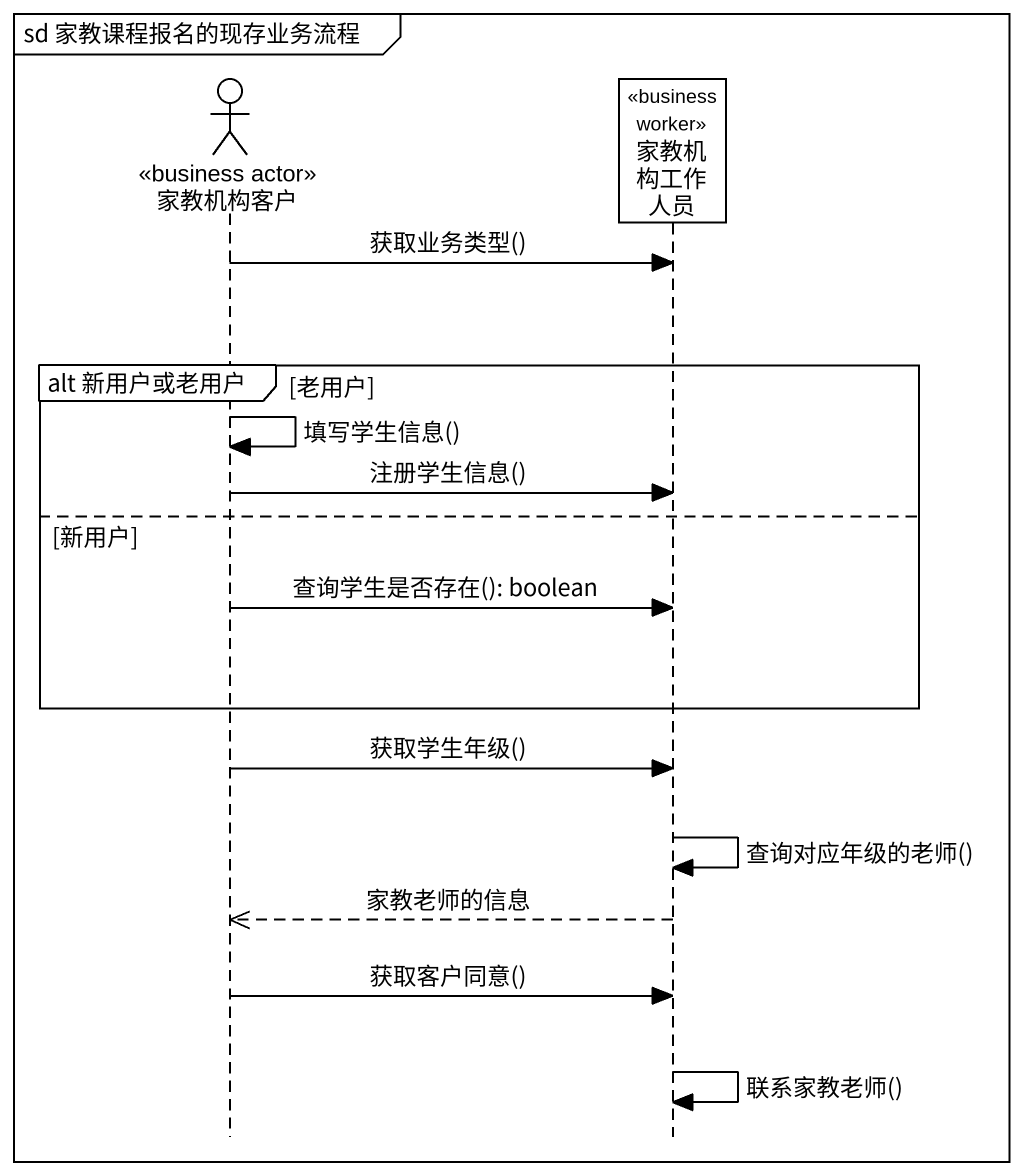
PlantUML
@startuml
mainframe sd 家教课程报名的现存业务流程
hide footbox
actor 家教机构客户 <<business actor>>
participant 家教机构工作人员 <<business worker>>

家教机构客户 -> 家教机构工作人员 : 获取业务类型()
group alt 新用户或老用户 [老用户]
  家教机构客户 -> 家教机构客户 : 填写学生信息()
  家教机构客户 -> 家教机构工作人员 : 注册学生信息()
else 新用户
  家教机构客户 -> 家教机构工作人员 : 查询学生是否存在(): boolean
end
家教机构客户 -> 家教机构工作人员 : 获取学生年级()
家教机构工作人员 -> 家教机构工作人员 : 查询对应年级的老师()
家教机构工作人员 -->> 家教机构客户 : 家教老师的信息
家教机构客户 -> 家教机构工作人员 : 获取客户同意()
家教机构工作人员 -> 家教机构工作人员 : 联系家教老师()
@enduml
